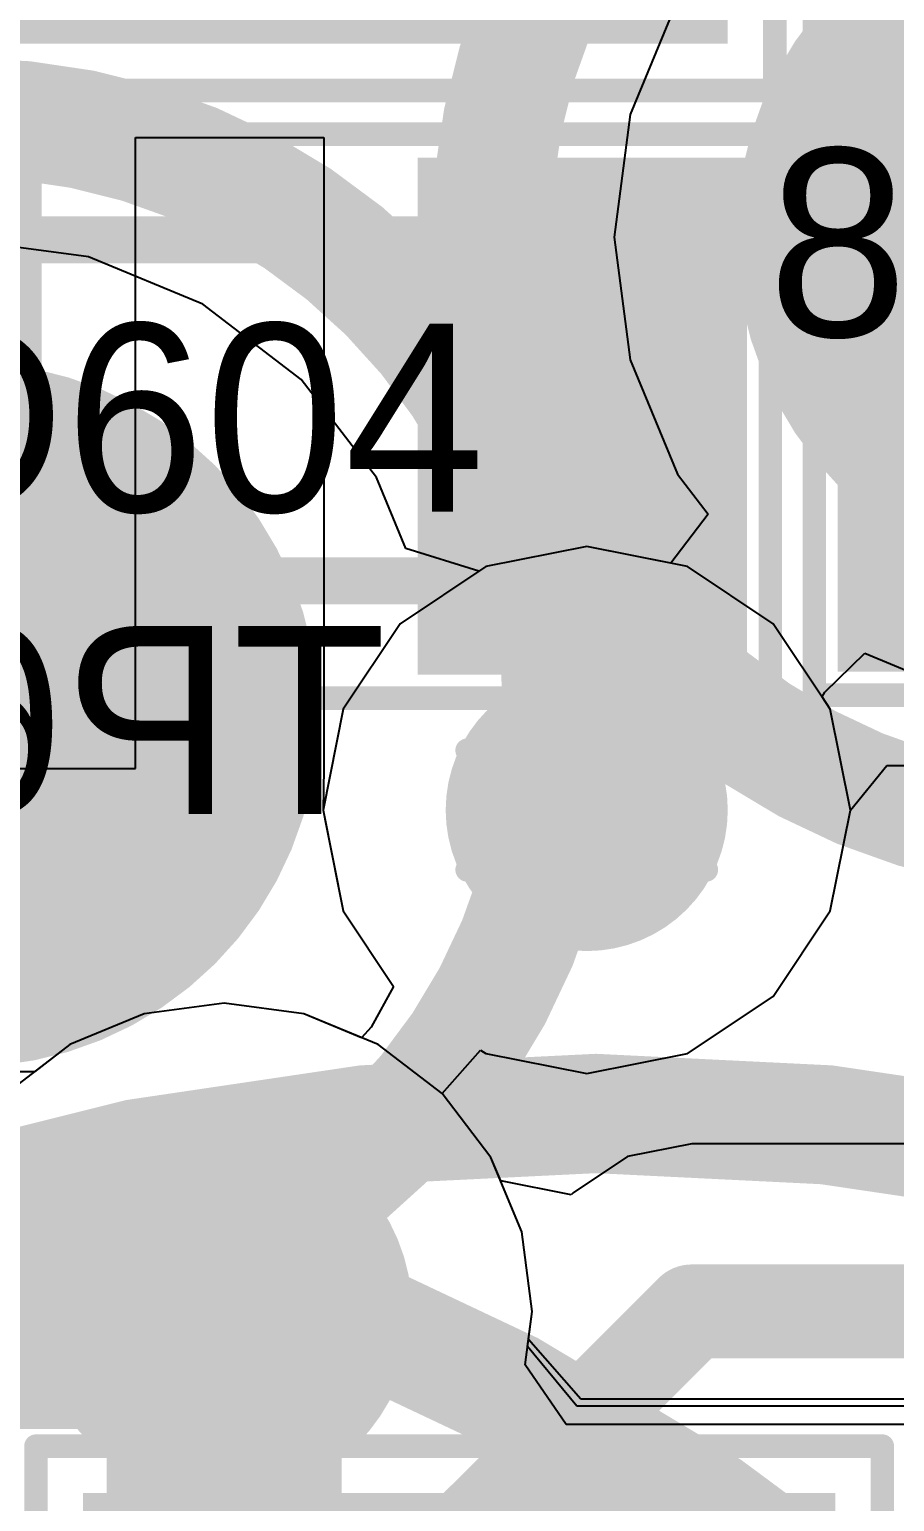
# Model space of a CAD drawing. Header units: millimetres. Extents: x 5 to 399, y 5 to 287.
# Drawn here: x 232.616 to 234.456, y 122.413 to 125.545 of the extents above; entities that cross this region are included whole.
import ezdxf

# ---------------------------------------------------------------- set-up
doc = ezdxf.new("R2010")
doc.units = ezdxf.units.MM
for name, color, linetype in [('BottomLayer', 5, 'Continuous'), ('BottomOverlay', 54, 'Continuous'), ('BottomPaste', 16, 'Continuous'), ('BottomSolder', 6, 'Continuous'), ('DrillDrawing', 1, 'Continuous'), ('DrillGuide', 244, 'Continuous'), ('Mechanical13', 56, 'Continuous'), ('Mechanical7', 56, 'Continuous'), ('MidLayer1', 16, 'Continuous'), ('MidLayer2', 76, 'Continuous'), ('MultiLayer', 9, 'Continuous'), ('TopLayer', 1, 'Continuous'), ('TopOverlay', 2, 'Continuous'), ('TopPaste', 8, 'Continuous'), ('TopSolder', 216, 'Continuous'), ('ViaHoleLayer', 16, 'Continuous')]:
    doc.layers.add(name, color=color, linetype=linetype)

# ---------------------------------------------------------------- blocks, each defined once
blk = doc.blocks.new('1206_R_86')
at = {"layer": 'TopLayer'}
blk.add_solid([(2.07499966, -0.8999956600000001), (2.07499966, 0.90000074), (0.9249994199999999, -0.8999956600000001), (0.9249994199999999, 0.90000074)], dxfattribs=at)
at = {"layer": 'TopOverlay', "const_width": 0.0499999}
for points in [[(2.17499946, 1.00000054), (-2.20000068, 1.00000054)], [(2.17499946, 1.00000054), (2.17499946, -1.00000054)]]:
    blk.add_lwpolyline(points, dxfattribs=at)
at = {"layer": 'TopOverlay', "const_width": 0.02499868}
blk.add_lwpolyline([(2.16250012, 1.00000054, 1), (2.1874988, 1.00000054, 1)], format="xyb", close=True, dxfattribs=at)
blk.add_lwpolyline([(2.16250012, 1.00000054, 1), (2.1874988, 1.00000054, 1)], format="xyb", close=True, dxfattribs=at)
at = {"layer": 'TopPaste'}
blk.add_solid([(2.07499966, -0.8999956600000001), (2.07499966, 0.90000074), (0.9249994199999999, -0.8999956600000001), (0.9249994199999999, 0.90000074)], dxfattribs=at)
at = {"layer": 'TopSolder'}
blk.add_solid([(2.12499956, -0.94999556), (2.12499956, 0.95000064), (0.87499952, -0.94999556), (0.87499952, 0.95000064)], dxfattribs=at)
blk = doc.blocks.new('TP1_5MM_B_93')
at = {"layer": 'BottomLayer', "const_width": 0.7499985}
blk.add_lwpolyline([(-0.37499798, 0, 1), (0.37499798, 0, 1)], format="xyb", close=True, dxfattribs=at)
at = {"layer": 'BottomOverlay'}
for points, const_width in [([(1.27, 0, 1), (-1.27, 0, 1)], 0.254), ([(-1.3335, 0, 1), (-1.2065, 0, 1)], 0.127), ([(1.2065, 0, 1), (1.3335, 0, 1)], 0.127)]:
    blk.add_lwpolyline(points, format="xyb", close=True, dxfattribs=dict(at, const_width=const_width))
at = {"layer": 'BottomPaste', "const_width": 0.7499985}
blk.add_lwpolyline([(-0.37499798, 0, 1), (0.37499798, 0, 1)], format="xyb", close=True, dxfattribs=at)
at = {"layer": 'BottomSolder', "const_width": 0.7499985}
blk.add_lwpolyline([(-0.37499798, 0, 1), (0.37499798, 0, 1)], format="xyb", close=True, dxfattribs=at)
blk = doc.blocks.new('TP1_5MM_B_96')
at = {"layer": 'BottomLayer', "const_width": 0.7499985}
blk.add_lwpolyline([(-0.37499798, 0, 1), (0.37499798, 0, 1)], format="xyb", close=True, dxfattribs=at)
at = {"layer": 'BottomOverlay'}
for points, const_width in [([(1.27, 0, 1), (-1.27, 0, 1)], 0.254), ([(-1.3335, 0, 1), (-1.2065, 0, 1)], 0.127), ([(1.2065, 0, 1), (1.3335, 0, 1)], 0.127)]:
    blk.add_lwpolyline(points, format="xyb", close=True, dxfattribs=dict(at, const_width=const_width))
at = {"layer": 'BottomPaste', "const_width": 0.7499985}
blk.add_lwpolyline([(-0.37499798, 0, 1), (0.37499798, 0, 1)], format="xyb", close=True, dxfattribs=at)
at = {"layer": 'BottomSolder', "const_width": 0.7499985}
blk.add_lwpolyline([(-0.37499798, 0, 1), (0.37499798, 0, 1)], format="xyb", close=True, dxfattribs=at)
blk = doc.blocks.new('0402_R_181')
at = {"layer": 'Mechanical13', "const_width": 0.0999998}
for points in [[(-0.5499989, 0.30000194), (0.55000144, 0.30000194)], [(-0.5499989, -0.29999686), (-0.5499989, 0.30000194)], [(0.55000144, -0.29999686), (0.55000144, 0.30000194)], [(-0.5499989, -0.29999686), (0.55000144, -0.29999686)]]:
    blk.add_lwpolyline(points, dxfattribs=at)
at = {"layer": 'Mechanical13', "const_width": 0.0499999}
for points in [[(-0.57499758, 0.30000194, 1), (-0.52500022, 0.30000194, 1)], [(-0.57499758, 0.30000194, 1), (-0.52500022, 0.30000194, 1)], [(0.52500276, 0.30000194, 1), (0.57500012, 0.30000194, 1)], [(0.52500276, 0.30000194, 1), (0.57500012, 0.30000194, 1)], [(-0.57499758, -0.29999686, 1), (-0.52500022, -0.29999686, 1)], [(-0.57499758, -0.29999686, 1), (-0.52500022, -0.29999686, 1)], [(0.52500276, -0.29999686, 1), (0.57500012, -0.29999686, 1)], [(0.52500276, -0.29999686, 1), (0.57500012, -0.29999686, 1)]]:
    blk.add_lwpolyline(points, format="xyb", close=True, dxfattribs=at)
at = {"layer": 'TopLayer'}
for points in [[(-0.2499995, -0.29999686), (-0.2499995, 0.30000194), (-0.7499985, -0.29999686), (-0.7499985, 0.30000194)], [(0.75000104, -0.29999686), (0.75000104, 0.30000194), (0.25000204, -0.29999686), (0.25000204, 0.30000194)]]:
    blk.add_solid(points, dxfattribs=at)
at = {"layer": 'TopOverlay', "const_width": 0.0499999}
for points in [[(-0.90000074, 0.4499991), (0.90000074, 0.4499991)], [(-0.90000074, -0.4499991), (-0.90000074, 0.4499991)], [(0.90000074, -0.4499991), (0.90000074, 0.4499991)], [(-0.90000074, -0.4499991), (0.90000074, -0.4499991)]]:
    blk.add_lwpolyline(points, dxfattribs=at)
at = {"layer": 'TopOverlay', "const_width": 0.02499868}
for points in [[(-0.9125000799999999, 0.4499991, 1), (-0.8875014, 0.4499991, 1)], [(-0.9125000799999999, 0.4499991, 1), (-0.8875014, 0.4499991, 1)], [(0.8875014, 0.4499991, 1), (0.9125000799999999, 0.4499991, 1)], [(0.8875014, 0.4499991, 1), (0.9125000799999999, 0.4499991, 1)], [(-0.9125000799999999, -0.4499991, 1), (-0.8875014, -0.4499991, 1)], [(-0.9125000799999999, -0.4499991, 1), (-0.8875014, -0.4499991, 1)], [(0.8875014, -0.4499991, 1), (0.9125000799999999, -0.4499991, 1)], [(0.8875014, -0.4499991, 1), (0.9125000799999999, -0.4499991, 1)]]:
    blk.add_lwpolyline(points, format="xyb", close=True, dxfattribs=at)
at = {"layer": 'TopPaste'}
for points in [[(-0.2499995, -0.29999686), (-0.2499995, 0.30000194), (-0.7499985, -0.29999686), (-0.7499985, 0.30000194)], [(0.75000104, -0.29999686), (0.75000104, 0.30000194), (0.25000204, -0.29999686), (0.25000204, 0.30000194)]]:
    blk.add_solid(points, dxfattribs=at)
at = {"layer": 'TopSolder'}
for points in [[(-0.1999996, -0.34999676), (-0.1999996, 0.35000184), (-0.7999984, -0.34999676), (-0.7999984, 0.35000184)], [(0.8000009399999999, -0.34999676), (0.8000009399999999, 0.35000184), (0.20000214, -0.34999676), (0.20000214, 0.35000184)]]:
    blk.add_solid(points, dxfattribs=at)
blk = doc.blocks.new('0402___221')
at = {"layer": 'Mechanical13', "const_width": 0.0999998}
for points in [[(0.55000144, 0.30000194), (-0.5499989, 0.30000194)], [(-0.5499989, 0.30000194), (-0.5499989, -0.29999686)], [(0.55000144, 0.30000194), (0.55000144, -0.29999686)], [(0.55000144, -0.29999686), (-0.5499989, -0.29999686)]]:
    blk.add_lwpolyline(points, dxfattribs=at)
at = {"layer": 'Mechanical13', "const_width": 0.0499999}
for points in [[(-0.57499758, 0.30000194, 1), (-0.52500022, 0.30000194, 1)], [(-0.57499758, 0.30000194, 1), (-0.52500022, 0.30000194, 1)], [(0.52500276, 0.30000194, 1), (0.57500012, 0.30000194, 1)], [(0.52500276, 0.30000194, 1), (0.57500012, 0.30000194, 1)], [(-0.57499758, -0.29999686, 1), (-0.52500022, -0.29999686, 1)], [(-0.57499758, -0.29999686, 1), (-0.52500022, -0.29999686, 1)], [(0.52500276, -0.29999686, 1), (0.57500012, -0.29999686, 1)], [(0.52500276, -0.29999686, 1), (0.57500012, -0.29999686, 1)]]:
    blk.add_lwpolyline(points, format="xyb", close=True, dxfattribs=at)
at = {"layer": 'TopLayer'}
for points in [[(-0.2499995, -0.29999686), (-0.2499995, 0.30000194), (-0.7499985, -0.29999686), (-0.7499985, 0.30000194)], [(0.75000104, -0.29999686), (0.75000104, 0.30000194), (0.25000204, -0.29999686), (0.25000204, 0.30000194)]]:
    blk.add_solid(points, dxfattribs=at)
at = {"layer": 'TopOverlay', "const_width": 0.0499999}
for points in [[(-0.90000074, 0.4499991), (-0.90000074, -0.4499991)], [(0.90000074, 0.4499991), (-0.90000074, 0.4499991)], [(0.90000074, 0.4499991), (0.90000074, -0.4499991)], [(0.90000074, -0.4499991), (-0.90000074, -0.4499991)]]:
    blk.add_lwpolyline(points, dxfattribs=at)
at = {"layer": 'TopOverlay', "const_width": 0.02499868}
for points in [[(-0.9125000799999999, 0.4499991, 1), (-0.8875014, 0.4499991, 1)], [(-0.9125000799999999, 0.4499991, 1), (-0.8875014, 0.4499991, 1)], [(0.8875014, 0.4499991, 1), (0.9125000799999999, 0.4499991, 1)], [(0.8875014, 0.4499991, 1), (0.9125000799999999, 0.4499991, 1)], [(-0.9125000799999999, -0.4499991, 1), (-0.8875014, -0.4499991, 1)], [(-0.9125000799999999, -0.4499991, 1), (-0.8875014, -0.4499991, 1)], [(0.8875014, -0.4499991, 1), (0.9125000799999999, -0.4499991, 1)], [(0.8875014, -0.4499991, 1), (0.9125000799999999, -0.4499991, 1)]]:
    blk.add_lwpolyline(points, format="xyb", close=True, dxfattribs=at)
at = {"layer": 'TopPaste'}
for points in [[(-0.2499995, -0.29999686), (-0.2499995, 0.30000194), (-0.7499985, -0.29999686), (-0.7499985, 0.30000194)], [(0.75000104, -0.29999686), (0.75000104, 0.30000194), (0.25000204, -0.29999686), (0.25000204, 0.30000194)]]:
    blk.add_solid(points, dxfattribs=at)
at = {"layer": 'TopSolder'}
for points in [[(-0.1999996, -0.34999676), (-0.1999996, 0.35000184), (-0.7999984, -0.34999676), (-0.7999984, 0.35000184)], [(0.8000009399999999, -0.34999676), (0.8000009399999999, 0.35000184), (0.20000214, -0.34999676), (0.20000214, 0.35000184)]]:
    blk.add_solid(points, dxfattribs=at)
blk = doc.blocks.new('0603_LED_289')
at = {"layer": 'Mechanical13', "const_width": 0.0999998}
for points in [[(-0.81253076, 0.35001708), (-0.81253076, -0.37500052)], [(0.8375345199999998, 0.35001708), (-0.81253076, 0.35001708)], [(0.8375345199999998, 0.35001708), (0.8375345199999998, -0.37500052)], [(0.8375345199999998, -0.37500052), (-0.81253076, -0.37500052)]]:
    blk.add_lwpolyline(points, dxfattribs=at)
at = {"layer": 'Mechanical13', "const_width": 0.0499999}
for points in [[(-0.83752944, 0.35001708, 1), (-0.78753208, 0.35001708, 1)], [(-0.83752944, 0.35001708, 1), (-0.78753208, 0.35001708, 1)], [(0.81253584, 0.35001708, 1), (0.8625332, 0.35001708, 1)], [(0.81253584, 0.35001708, 1), (0.8625332, 0.35001708, 1)], [(-0.83752944, -0.37500052, 1), (-0.78753208, -0.37500052, 1)], [(-0.83752944, -0.37500052, 1), (-0.78753208, -0.37500052, 1)], [(0.81253584, -0.37500052, 1), (0.8625332, -0.37500052, 1)], [(0.81253584, -0.37500052, 1), (0.8625332, -0.37500052, 1)]]:
    blk.add_lwpolyline(points, format="xyb", close=True, dxfattribs=at)
at = {"layer": 'TopLayer'}
for points in [[(-0.4500016399999999, -0.49999646), (-0.4500016399999999, 0.50000154), (-1.05000044, -0.49999646), (-1.05000044, 0.50000154)], [(1.05000044, -0.49999646), (1.05000044, 0.50000154), (0.4500016399999999, -0.49999646), (0.4500016399999999, 0.50000154)]]:
    blk.add_solid(points, dxfattribs=at)
at = {"layer": 'TopOverlay', "const_width": 0.0499999}
for points in [[(1.15000024, 0.5999987999999999), (-1.15000024, 0.5999987999999999)], [(-1.15000024, 0.5999987999999999), (-1.15000024, -0.5999987999999999)], [(1.15000024, 0.5999987999999999), (1.15000024, -0.5999987999999999)], [(1.15000024, -0.5999987999999999), (-1.15000024, -0.5999987999999999)]]:
    blk.add_lwpolyline(points, dxfattribs=at)
at = {"layer": 'TopOverlay', "const_width": 0.02499868}
for points in [[(-1.16249958, 0.5999987999999999, 1), (-1.1375009, 0.5999987999999999, 1)], [(-1.16249958, 0.5999987999999999, 1), (-1.1375009, 0.5999987999999999, 1)], [(1.1375009, 0.5999987999999999, 1), (1.16249958, 0.5999987999999999, 1)], [(1.1375009, 0.5999987999999999, 1), (1.16249958, 0.5999987999999999, 1)], [(-1.16249958, -0.5999987999999999, 1), (-1.1375009, -0.5999987999999999, 1)], [(-1.16249958, -0.5999987999999999, 1), (-1.1375009, -0.5999987999999999, 1)], [(1.1375009, -0.5999987999999999, 1), (1.16249958, -0.5999987999999999, 1)], [(1.1375009, -0.5999987999999999, 1), (1.16249958, -0.5999987999999999, 1)]]:
    blk.add_lwpolyline(points, format="xyb", close=True, dxfattribs=at)
at = {"layer": 'TopPaste'}
for points in [[(-0.4500016399999999, -0.49999646), (-0.4500016399999999, 0.50000154), (-1.05000044, -0.49999646), (-1.05000044, 0.50000154)], [(1.05000044, -0.49999646), (1.05000044, 0.50000154), (0.4500016399999999, -0.49999646), (0.4500016399999999, 0.50000154)]]:
    blk.add_solid(points, dxfattribs=at)
at = {"layer": 'TopSolder'}
for points in [[(-0.40000174, -0.54999636), (-0.40000174, 0.55000144), (-1.10000034, -0.54999636), (-1.10000034, 0.55000144)], [(1.10000034, -0.54999636), (1.10000034, 0.55000144), (0.40000174, -0.54999636), (0.40000174, 0.55000144)]]:
    blk.add_solid(points, dxfattribs=at)

msp = doc.modelspace()

# ---------------------------------------------------------------- linework, layer by layer
at = {"layer": 'BottomLayer'}
for p, q in [((233.99470346, 125.60751104), (233.89394166, 125.36424762)), ((233.89394166, 125.36424762), (233.85957292, 125.10319658)), ((232.74165034, 125.06145422), (232.4805993, 125.09582296)), ((233.85957292, 125.10319658), (233.89394166, 124.84214554)), ((232.98491376, 124.96069242), (232.74165034, 125.06145422)), ((233.1938059, 124.80040318), (232.98491376, 124.96069242)), ((233.89394166, 124.84214554), (233.99470346, 124.59888212)), ((233.35409514, 124.59151104), (233.1938059, 124.80040318)), ((233.41643944, 124.44099572), (233.35409514, 124.59151104)), ((233.99470346, 124.59888212), (234.05998146, 124.5138099)), ((234.05998146, 124.5138099), (233.98016196, 124.40921016)), ((233.57219224, 124.3923217), (233.41643944, 124.44099572)), ((233.8013993, 124.44477016), (233.58679978, 124.40208292)), ((233.98016196, 124.40921016), (233.8013993, 124.44477016)), ((233.58679978, 124.40208292), (233.57219224, 124.3923217)), ((234.30801754, 124.13507304), (234.39256398, 124.21782116)), ((234.39256398, 124.21782116), (234.60714826, 124.12893894)), ((234.30196472, 124.12481906), (234.30801754, 124.13507304)), ((234.31948564, 124.0985961), (234.30196472, 124.12481906)), ((234.36217288, 123.88399658), (234.31948564, 124.0985961)), ((234.31948564, 123.66939706), (234.36217288, 123.88399658)), ((234.19792632, 123.48746956), (234.31948564, 123.66939706)), ((234.01599882, 123.36591024), (234.19792632, 123.48746956)), ((233.49358178, 123.28077706), (233.5755933, 123.37339816)), ((233.5755933, 123.37339816), (233.58679978, 123.36591024)), ((233.58679978, 123.36591024), (233.8013993, 123.323223)), ((233.8013993, 123.323223), (234.01599882, 123.36591024)), ((233.59777004, 123.14500136), (233.49358178, 123.28077706)), ((233.66326648, 122.98688128), (233.59777004, 123.14500136)), ((233.68560578, 122.81719658), (233.66326648, 122.98688128)), ((233.67576328, 122.74243676), (233.68560578, 122.81719658)), ((233.78023094, 122.61543422), (233.67576328, 122.74243676)), ((236.15479566, 122.61543422), (233.78023094, 122.61543422))]:
    msp.add_line(p, q, dxfattribs=at)
for points, const_width in [([(233.6513996, 123.88399658, 1), (233.951399, 123.88399658, 1)], 0.2999994), ([(232.82999916, 122.81719658, 1), (233.22999836, 122.81719658, 1)], 0.3999992)]:
    msp.add_lwpolyline(points, format="xyb", close=True, dxfattribs=dict(at, const_width=const_width))
at = {"layer": 'DrillDrawing', "const_width": 0.0508}
for points in [[(233.6743993, 124.01099658), (233.8013993, 124.13799658)], [(233.8013993, 124.13799658), (233.9283993, 124.01099658)], [(233.7251993, 123.96019658), (233.8013993, 124.03639658)], [(233.8013993, 124.03639658), (233.8775993, 123.96019658)], [(233.5473993, 124.01099658), (233.6743993, 123.88399658)], [(233.5473993, 124.01099658), (233.6743993, 124.01099658)], [(233.9283993, 124.01099658), (234.0553993, 124.01099658)], [(233.9283993, 123.88399658), (234.0553993, 124.01099658)], [(233.6489993, 123.96019658), (233.7251993, 123.88399658)], [(233.6489993, 123.96019658), (233.7251993, 123.96019658)], [(233.8775993, 123.96019658), (233.9537993, 123.96019658)], [(233.8775993, 123.88399658), (233.9537993, 123.96019658)], [(233.5473993, 123.75699658), (233.6743993, 123.88399658)], [(233.6489993, 123.80779658), (233.7251993, 123.88399658)], [(233.8775993, 123.88399658), (233.9537993, 123.80779658)], [(233.9283993, 123.88399658), (234.0553993, 123.75699658)], [(233.6489993, 123.80779658), (233.7251993, 123.80779658)], [(233.7251993, 123.80779658), (233.8013993, 123.73159658)], [(233.8013993, 123.73159658), (233.8775993, 123.80779658)], [(233.8775993, 123.80779658), (233.9537993, 123.80779658)], [(233.5473993, 123.75699658), (233.6743993, 123.75699658)], [(233.6743993, 123.75699658), (233.8013993, 123.62999658)], [(233.8013993, 123.62999658), (233.9283993, 123.75699658)], [(233.9283993, 123.75699658), (234.0553993, 123.75699658)]]:
    msp.add_lwpolyline(points, dxfattribs=at)
at = {"layer": 'DrillDrawing'}
for points, const_width in [([(233.7886993, 124.13799658, 1), (233.8140993, 124.13799658, 1)], 0.0254), ([(233.7886993, 124.13799658, 1), (233.8140993, 124.13799658, 1)], 0.0254), ([(233.7886993, 124.03639658, 1), (233.8140993, 124.03639658, 1)], 0.0254), ([(233.7886993, 124.03639658, 1), (233.8140993, 124.03639658, 1)], 0.0254), ([(233.5346993, 124.01099658, 1), (233.5600993, 124.01099658, 1)], 0.0254), ([(233.5346993, 124.01099658, 1), (233.5600993, 124.01099658, 1)], 0.0254), ([(233.6616993, 124.01099658, 1), (233.6870993, 124.01099658, 1)], 0.0254), ([(233.6616993, 124.01099658, 1), (233.6870993, 124.01099658, 1)], 0.0254), ([(233.9156993, 124.01099658, 1), (233.9410993, 124.01099658, 1)], 0.0254), ([(233.9156993, 124.01099658, 1), (233.9410993, 124.01099658, 1)], 0.0254), ([(234.0426993, 124.01099658, 1), (234.0680993, 124.01099658, 1)], 0.0254), ([(234.0426993, 124.01099658, 1), (234.0680993, 124.01099658, 1)], 0.0254), ([(233.6362993, 123.96019658, 1), (233.6616993, 123.96019658, 1)], 0.0254), ([(233.6362993, 123.96019658, 1), (233.6616993, 123.96019658, 1)], 0.0254), ([(233.7124993, 123.96019658, 1), (233.7378993, 123.96019658, 1)], 0.0254), ([(233.7124993, 123.96019658, 1), (233.7378993, 123.96019658, 1)], 0.0254), ([(233.8648993, 123.96019658, 1), (233.8902993, 123.96019658, 1)], 0.0254), ([(233.8648993, 123.96019658, 1), (233.8902993, 123.96019658, 1)], 0.0254), ([(233.9410993, 123.96019658, 1), (233.9664993, 123.96019658, 1)], 0.0254), ([(233.9410993, 123.96019658, 1), (233.9664993, 123.96019658, 1)], 0.0254), ([(233.6616993, 123.88399658, 1), (233.6870993, 123.88399658, 1)], 0.0254), ([(233.6616993, 123.88399658, 1), (233.6870993, 123.88399658, 1)], 0.0254), ([(233.7124993, 123.88399658, 1), (233.7378993, 123.88399658, 1)], 0.0254), ([(233.7124993, 123.88399658, 1), (233.7378993, 123.88399658, 1)], 0.0254), ([(233.8648993, 123.88399658, 1), (233.8902993, 123.88399658, 1)], 0.0254), ([(233.8648993, 123.88399658, 1), (233.8902993, 123.88399658, 1)], 0.0254), ([(233.9156993, 123.88399658, 1), (233.9410993, 123.88399658, 1)], 0.0254), ([(233.9156993, 123.88399658, 1), (233.9410993, 123.88399658, 1)], 0.0254), ([(233.6362993, 123.80779658, 1), (233.6616993, 123.80779658, 1)], 0.0254), ([(233.6362993, 123.80779658, 1), (233.6616993, 123.80779658, 1)], 0.0254), ([(233.7124993, 123.80779658, 1), (233.7378993, 123.80779658, 1)], 0.0254), ([(233.7124993, 123.80779658, 1), (233.7378993, 123.80779658, 1)], 0.0254), ([(233.8648993, 123.80779658, 1), (233.8902993, 123.80779658, 1)], 0.0254), ([(233.8648993, 123.80779658, 1), (233.8902993, 123.80779658, 1)], 0.0254), ([(233.9410993, 123.80779658, 1), (233.9664993, 123.80779658, 1)], 0.0254), ([(233.9410993, 123.80779658, 1), (233.9664993, 123.80779658, 1)], 0.0254), ([(233.5346993, 123.75699658, 1), (233.5600993, 123.75699658, 1)], 0.0254), ([(233.5346993, 123.75699658, 1), (233.5600993, 123.75699658, 1)], 0.0254), ([(233.6616993, 123.75699658, 1), (233.6870993, 123.75699658, 1)], 0.0254), ([(233.6616993, 123.75699658, 1), (233.6870993, 123.75699658, 1)], 0.0254), ([(233.9156993, 123.75699658, 1), (233.9410993, 123.75699658, 1)], 0.0254), ([(233.9156993, 123.75699658, 1), (233.9410993, 123.75699658, 1)], 0.0254), ([(234.0426993, 123.75699658, 1), (234.0680993, 123.75699658, 1)], 0.0254), ([(234.0426993, 123.75699658, 1), (234.0680993, 123.75699658, 1)], 0.0254), ([(233.7886993, 123.73159658, 1), (233.8140993, 123.73159658, 1)], 0.0254), ([(233.7886993, 123.73159658, 1), (233.8140993, 123.73159658, 1)], 0.0254), ([(233.7886993, 123.62999658, 1), (233.8140993, 123.62999658, 1)], 0.0254), ([(233.7886993, 123.62999658, 1), (233.8140993, 123.62999658, 1)], 0.0254), ([(233.28399876, 122.81719658, 1), (232.77599876, 122.81719658, 1)], 0.0508), ([(232.76329876, 122.81719658, 1), (232.78869876, 122.81719658, 1)], 0.0254), ([(233.27129876, 122.81719658, 1), (233.29669876, 122.81719658, 1)], 0.0254)]:
    msp.add_lwpolyline(points, format="xyb", close=True, dxfattribs=dict(at, const_width=const_width))
at = {"layer": 'DrillGuide'}
for points, const_width in [([(233.73890006, 123.88399658, 1), (233.86389854, 123.88399658, 1)], 0.12499848), ([(232.92999896, 122.81719658, 1), (233.12999856, 122.81719658, 1)], 0.1999996)]:
    msp.add_lwpolyline(points, format="xyb", close=True, dxfattribs=dict(at, const_width=const_width))
at = {"layer": 'Mechanical7', "const_width": 0.254}
for points in [[(233.74139942, 118.23839954, 1), (223.7413991, 118.23839954, 1)], [(236.28139942, 118.23839954, 1), (226.2813991, 118.23839954, 1)], [(238.82139942, 118.23839954, 1), (228.8213991, 118.23839954, 1)]]:
    msp.add_lwpolyline(points, format="xyb", close=True, dxfattribs=at)
at = {"layer": 'MidLayer1'}
for p, q in [((233.8013993, 124.44477016), (233.58679978, 124.40208292)), ((234.01599882, 124.40208292), (233.8013993, 124.44477016)), ((233.58679978, 124.40208292), (233.40487228, 124.2805236)), ((234.19792632, 124.2805236), (234.01599882, 124.40208292)), ((233.40487228, 124.2805236), (233.28331296, 124.0985961)), ((234.31948564, 124.0985961), (234.19792632, 124.2805236)), ((233.28331296, 124.0985961), (233.24062572, 123.88399658)), ((234.36217288, 123.88399658), (234.31948564, 124.0985961)), ((233.24062572, 123.88399658), (233.28331296, 123.66939706)), ((234.31948564, 123.66939706), (234.36217288, 123.88399658)), ((233.28331296, 123.66939706), (233.39058478, 123.50885382)), ((234.19792632, 123.48746956), (234.31948564, 123.66939706)), ((233.39058478, 123.50885382), (233.34325442, 123.42176992)), ((234.01599882, 123.36591024), (234.19792632, 123.48746956)), ((233.02999876, 123.4728036), (232.86031406, 123.4504643)), ((233.19968346, 123.4504643), (233.02999876, 123.4728036)), ((232.86031406, 123.4504643), (232.70219652, 123.38496786)), ((233.32246706, 123.39960334), (233.19968346, 123.4504643)), ((233.34325442, 123.42176992), (233.32246706, 123.39960334)), ((232.70219652, 123.38496786), (232.56641574, 123.2807796)), ((233.49358178, 123.28077706), (233.5755933, 123.37339816)), ((233.5755933, 123.37339816), (233.58679978, 123.36591024)), ((233.58679978, 123.36591024), (233.8013993, 123.323223)), ((233.8013993, 123.323223), (234.01599882, 123.36591024)), ((233.59777004, 123.14500136), (233.49358178, 123.28077706)), ((233.66326648, 122.98688128), (233.59777004, 123.14500136)), ((233.68560578, 122.81719658), (233.66326648, 122.98688128)), ((233.670602, 122.70323694), (233.68560578, 122.81719658)), ((233.75759954, 122.5762344), (233.670602, 122.70323694)), ((240.51883824, 122.5762344), (233.75759954, 122.5762344))]:
    msp.add_line(p, q, dxfattribs=at)
for points, const_width in [([(233.6513996, 123.88399658, 1), (233.951399, 123.88399658, 1)], 0.2999994), ([(232.82999916, 122.81719658, 1), (233.22999836, 122.81719658, 1)], 0.3999992)]:
    msp.add_lwpolyline(points, format="xyb", close=True, dxfattribs=dict(at, const_width=const_width))
at = {"layer": 'MidLayer2'}
for p, q in [((233.02999876, 123.4728036), (232.86031406, 123.4504643)), ((233.19968346, 123.4504643), (233.02999876, 123.4728036)), ((232.86031406, 123.4504643), (232.70219652, 123.38496786)), ((233.357801, 123.38496786), (233.19968346, 123.4504643)), ((232.70219652, 123.38496786), (232.62664168, 123.32699236)), ((233.49358178, 123.2807796), (233.357801, 123.38496786)), ((232.62664168, 123.32699236), (231.19498846, 123.32699236)), ((233.59777004, 123.14500136), (233.49358178, 123.2807796)), ((234.02491168, 123.17405388), (233.88834858, 123.14688858)), ((237.7048967, 123.17405388), (234.02491168, 123.17405388)), ((233.6184685, 123.09503194), (233.59777004, 123.14500136)), ((233.88834858, 123.14688858), (233.77257538, 123.06953288)), ((233.7682777, 123.0652352), (233.6184685, 123.09503194)), ((233.77257538, 123.06953288), (233.7682777, 123.0652352))]:
    msp.add_line(p, q, dxfattribs=at)
for points, const_width in [([(233.6513996, 123.88399658, 1), (233.951399, 123.88399658, 1)], 0.2999994), ([(232.82999916, 122.81719658, 1), (233.22999836, 122.81719658, 1)], 0.3999992), ([(232.90500028, 122.81719658, 1), (233.15499724, 122.81719658, 1)], 0.2499995), ([(233.97491178, 122.81719658, 1), (234.07491158, 122.81719658, 1)], 0.0999998), ([(233.97491178, 122.81719658, 1), (234.07491158, 122.81719658, 1)], 0.0999998)]:
    msp.add_lwpolyline(points, format="xyb", close=True, dxfattribs=dict(at, const_width=const_width))
for points, const_width in [([(230.85387916, 122.81719658), (233.02999876, 122.81719658)], 0.499999), ([(233.27411054, 122.06639544), (234.02491168, 122.81719658)], 0.1999996), ([(234.02491168, 122.81719658), (239.15139876, 122.81719658)], 0.1999996)]:
    msp.add_lwpolyline(points, dxfattribs=dict(at, const_width=const_width))
at = {"layer": 'MultiLayer'}
for points, const_width in [([(233.6513996, 123.88399658, 1), (233.951399, 123.88399658, 1)], 0.2999994), ([(232.82999916, 122.81719658, 1), (233.22999836, 122.81719658, 1)], 0.3999992)]:
    msp.add_lwpolyline(points, format="xyb", close=True, dxfattribs=dict(at, const_width=const_width))
at = {"layer": 'TopLayer'}
for p, q in [((232.84199558, 123.97219808), (232.84199558, 125.31519768)), ((232.84199558, 125.31519768), (233.24199986, 125.31519768)), ((233.24199986, 125.31519768), (233.24199986, 123.97220316)), ((231.87044558, 123.97219808), (232.84199558, 123.97219808)), ((233.24199224, 123.97220316), (233.24062064, 123.88399658)), ((233.24199986, 123.97220316), (233.24199224, 123.97220316)), ((234.36217288, 123.88399404), (234.43981306, 123.97859888)), ((234.43981306, 123.97859888), (235.78539838, 123.97859888)), ((233.24062064, 123.88399658), (233.24786218, 123.84762124)), ((234.31948564, 123.66939706), (234.36217288, 123.88399404)), ((233.24786218, 123.84762124), (233.28331296, 123.66939706)), ((233.28331296, 123.66939706), (233.39058478, 123.50885382)), ((234.19792632, 123.48746956), (234.31948564, 123.66939706)), ((233.39058478, 123.50885382), (233.34325442, 123.42176992)), ((234.01599882, 123.36591024), (234.19792632, 123.48746956)), ((233.02999876, 123.4728036), (232.86031406, 123.4504643)), ((233.19968346, 123.4504643), (233.02999876, 123.4728036)), ((232.86031406, 123.4504643), (232.70219652, 123.38496786)), ((233.32246706, 123.39960334), (233.19968346, 123.4504643)), ((233.34325442, 123.42176992), (233.32246706, 123.39960334)), ((232.70219652, 123.38496786), (232.56641574, 123.2807796)), ((233.49358178, 123.28077706), (233.5755933, 123.37339816)), ((233.5755933, 123.37339816), (233.58679978, 123.36591024)), ((233.58679978, 123.36591024), (233.8013993, 123.323223)), ((233.8013993, 123.323223), (234.01599882, 123.36591024)), ((233.59777004, 123.14500136), (233.49358178, 123.28077706)), ((233.66326648, 122.98688128), (233.59777004, 123.14500136)), ((233.68560578, 122.81719658), (233.66326648, 122.98688128)), ((233.67775972, 122.75759802), (233.68560578, 122.81719658)), ((233.78898632, 122.63059548), (233.67775972, 122.75759802)), ((234.5299983, 122.63059548), (233.78898632, 122.63059548))]:
    msp.add_line(p, q, dxfattribs=at)
for points, const_width in [([(233.8013993, 123.88399658), (233.8013993, 124.72219658)], 0.2499995), ([(233.02999876, 122.08059658), (233.02999876, 122.81719658)], 0.499999)]:
    msp.add_lwpolyline(points, dxfattribs=dict(at, const_width=const_width))
for points, const_width in [([(233.73890006, 124.72219658, 1), (233.86389854, 124.72219658, 1)], 0.12499848), ([(233.6513996, 123.88399658, 1), (233.951399, 123.88399658, 1)], 0.2999994), ([(233.73890006, 123.88399658, 1), (233.86389854, 123.88399658, 1)], 0.12499848), ([(232.82999916, 122.81719658, 1), (233.22999836, 122.81719658, 1)], 0.3999992), ([(232.90500028, 122.81719658, 1), (233.15499724, 122.81719658, 1)], 0.2499995)]:
    msp.add_lwpolyline(points, format="xyb", close=True, dxfattribs=dict(at, const_width=const_width))
at = {"layer": 'ViaHoleLayer'}
for points, const_width in [([(233.73890006, 123.88399658, 1), (233.86389854, 123.88399658, 1)], 0.12499848), ([(232.92999896, 122.81719658, 1), (233.12999856, 122.81719658, 1)], 0.1999996)]:
    msp.add_lwpolyline(points, format="xyb", close=True, dxfattribs=dict(at, const_width=const_width))

# ---------------------------------------------------------------- block references
for name, p, rotation in [('TP1_5MM_B_93', (234.8681993, 125.10319658), 90), ('0402_R_181', (233.30139776, 125.86519404), 360), ('1206_R_86', (236.4603983, 125.12859912), 180), ('TP1_5MM_B_96', (232.4805993, 124.08719658), 90), ('0603_LED_289', (233.04199772, 124.72219912), 180), ('0402___221', (233.5300003, 122.08059912), 180)]:
    msp.add_blockref(name, p, dxfattribs=dict(rotation=rotation))

# ---------------------------------------------------------------- texts
at = {"layer": 'BottomOverlay', "text_generation_flag": 2}
for s, p in [('TP618', (235.7628, 124.8918)), ('TP615', (233.3752, 123.8758))]:
    msp.add_text(s, height=0.3999992, dxfattribs=at).set_placement(p)
at = {"layer": 'TopOverlay'}
msp.add_text('D604', height=0.3999992, dxfattribs=at).set_placement((232.30539772, 124.51899912))

doc.saveas('drawing.dxf')
